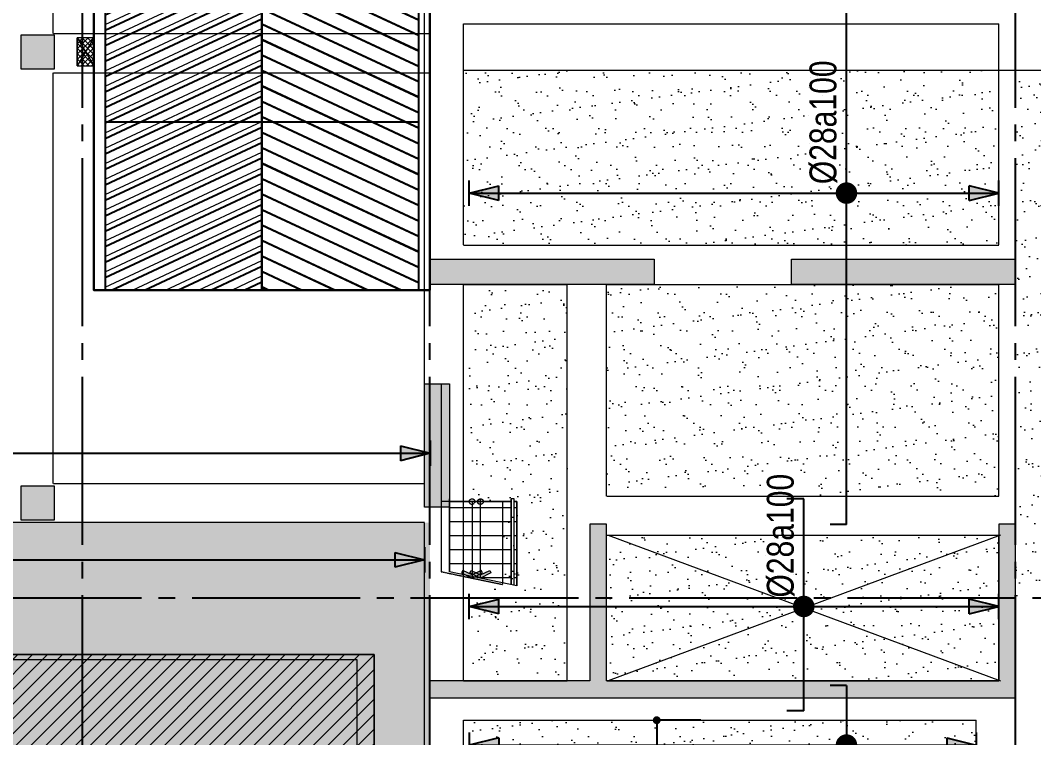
# Model space of a CAD drawing. Header units: millimetres. Extents: x -3819597 to -2591384, y 582389 to 820195.
# Drawn here: x -3362837 to -3344749, y 738094 to 750893 of the extents above; entities that cross this region are included whole.
import ezdxf
from ezdxf.enums import TextEntityAlignment as Align
from ezdxf.xclip import XClip

# ---------------------------------------------------------------- set-up
doc = ezdxf.new("R2010")
doc.units = ezdxf.units.MM
doc.header["$MEASUREMENT"] = 0
doc.header["$XCLIPFRAME"] = 0
for name, pattern in [('CENTER', [2, 1.25, -0.25, 0.25, -0.25]), ('CHG_XX_Damsan_Ham 2$0$CHG_XX_Damsan_Ham 2$0$HIDDEN', [0.375, 0.25, -0.125]), ('CHG_XX_Damsan_Ham 2$0$HIDDEN', [0.375, 0.25, -0.125]), ('CHG_XX_Damsan_Ham 2$0$MB Ham 2$0$Hidden21', [3, 2, -1]), ('CHG_XX_Luoi truc$0$MB_Luoi truc$0$Center101', [13, 10, -1, 1, -1])]:
    doc.linetypes.add(name, pattern=pattern)
doc.layers.get('0').update_dxf_attribs({"lineweight": 9})
doc.layers.get('Defpoints').update_dxf_attribs({"color": 10, "lineweight": 0})
for name, color, linetype in [('02HN. TEXT B', 1, 'Continuous'), ('08HN. SSS X', 6, 'Continuous'), ('12HN. GRID', 1, 'CENTER'), ('CHG_XX_Cot_Ham 2$0$mb_cot tang 1-3$0$Concrete Line', 6, 'Continuous'), ("CHG_XX_Damsan_Ham 2$0$CHG_XX_Damsan_Ham 2$0$'S_General_Hatch_8", 8, 'Continuous'), ('CHG_XX_Damsan_Ham 2$0$MB Ham 2$0$Staircase', 30, 'Continuous'), ('CHG_XX_Damsan_Ham 2$0$MB Ham 2$0$Staircase Hidden', 34, 'CHG_XX_Damsan_Ham 2$0$MB Ham 2$0$Hidden21'), ('CHG_XX_Luoi truc$0$Grid', 34, 'Continuous'), ('CHG_XX_Luoi truc$0$Grid Line', 8, 'CHG_XX_Luoi truc$0$MB_Luoi truc$0$Center101'), ('dim', 51, 'Continuous')]:
    doc.layers.add(name, color=color, linetype=linetype)
for name, color, linetype, lineweight, plot in [('CHG_XX_Cot_Ham 2$0$NS-Column-H2', 90, 'Continuous', 13, False), ('CHG_XX_Cot_Ham 2$0$NS-Column-H2 @ 1', 90, 'Continuous', 13, False), ('CHG_XX_Cot_Ham 2$0$NS-Column-H2 @ 150', 90, 'Continuous', 13, False)]:
    doc.layers.add(name, color=color, linetype=linetype, lineweight=lineweight, plot=plot)
for name, color, linetype, lineweight in [('CHG_XX_Cot_Ham 2$0$NS-Pier-H2', 150, 'Continuous', 13), ('CHG_XX_Cot_Ham 2$0$NS-Pier-H2 @ 1', 150, 'Continuous', 13), ('CHG_XX_Cot_Ham 2$0$NS-Pier-H2 @ 150', 150, 'Continuous', 13), ("CHG_XX_Damsan_Ham 2$0$'S_General_Hidden_1 Thin", 1, 'CHG_XX_Damsan_Ham 2$0$HIDDEN', 18), ("CHG_XX_Damsan_Ham 2$0$CHG_XX_Damsan_Ham 2$0$'S_General_Hidden_1 Thin", 1, 'CHG_XX_Damsan_Ham 2$0$CHG_XX_Damsan_Ham 2$0$HIDDEN', 18), ('CHG_XX_Damsan_Ham 2$0$CHG_XX_Damsan_Ham 2$0$CHG_XX_Damsan_Ham 2$0$Start lo mo', 3, 'Continuous', 15), ('CHG_XX_Damsan_Ham 2$0$CHG_XX_Damsan_Ham 2$0$DBAO', 3, 'Continuous', 13), ('CHG_XX_Damsan_Ham 2$0$CHG_XX_Damsan_Ham 2$0$HATCH', 154, 'Continuous', 9), ('CHG_XX_Damsan_Ham 2$0$CHG_XX_Damsan_Ham 2$0$mach ngung thi cong', 6, 'Continuous', 13), ('CHG_XX_Damsan_Ham 2$0$CHG_XX_Damsan_Ham 2$0$Start lo mo', 3, 'Continuous', 15), ('CHG_XX_Damsan_Ham 2$0$CHG_XX_Damsan_Ham 2$0$Start net bao', 3, 'Continuous', 18), ('CHG_XX_Damsan_Ham 2$0$HATCH', 57, 'Continuous', 9), ('CHG_XX_Damsan_Ham 2$0$mach ngung thi cong', 6, 'Continuous', 13), ('CHG_XX_Damsan_Ham 2$0$Start hatch', 8, 'Continuous', 25), ('CHG_XX_Damsan_Ham 2$0$tam cap ram', 8, 'Continuous', 5)]:
    doc.layers.add(name, color=color, linetype=linetype, lineweight=lineweight)
doc.styles.add('[HN042014]STYLE', font='arial.ttf', dxfattribs={"width": 0.8})
doc.styles.add('CHG_XX_Luoi truc$0$MB_Luoi truc$0$Grid A-F$0$VNI-HelveCB', font='VHELVCB_0.TTF')
doc.styles.add('MB_Luoi truc$0$Arial_C', font='arial.ttf', dxfattribs={"width": 0.85})
doc.dimstyles.new('200', dxfattribs={"dimscale": 200, "dimtxt": 2.4, "dimasz": 0.7, "dimexe": 0.0003, "dimexo": 0, "dimgap": 1, "dimtad": 1, "dimdec": 0, "dimzin": 12, "dimdsep": 46, "dimtxsty": 'MB_Luoi truc$0$Arial_C', "dimblk": 'MB_Luoi truc$0$_Dot', "dimcen": 0.5, "dimclrd": 256, "dimclre": 8, "dimclrt": 1, "dimadec": 0, "dimazin": 0, "dimtfac": 1, "dimtdec": 0, "dimtix": 1, "dimtmove": 2, "dimatfit": 3, "dimldrblk": 'MB_Luoi truc$0$HTT Arrow 30', "dimfxl": 1, "dimtolj": 1, "dimtzin": 0, "dimlwe": -1, "dimarcsym": 0})

# ---------------------------------------------------------------- blocks, each defined once
blk = doc.blocks.new('*U355')
at = {"layer": '12HN. GRID', "linetype": 'Continuous'}
h = blk.add_hatch(color=256, dxfattribs=at)
h.dxf.hatch_style = 1
h.paths.add_polyline_path([(0, -6661.4), (44, -6485.4), (-44, -6485.4)])
for p, q in [((0, 1638.6), (0, -6661.4)), ((-44, -6485.4), (44, -6485.4)), ((-44, -6485.4), (0, -6661.4)), ((0, -6661.4), (44, -6485.4)), ((-75, -6661.4), (75, -6661.4))]:
    blk.add_line(p, q, dxfattribs=at)
at = {"layer": '02HN. TEXT B', "linetype": 'ByBlock', "style": '[HN042014]STYLE', "width": 0.8, "flags": 8}
blk.add_attdef('0', text='', height=160, dxfattribs=at).set_placement((1102.5, 160), align=Align.MIDDLE_CENTER)
blk.add_attdef('1', text='', height=160, dxfattribs=at).set_placement((-791.8, 140), align=Align.MIDDLE_LEFT)
at = {"layer": 'Defpoints', "color": 9, "linetype": 'ByBlock', "style": '[HN042014]STYLE', "width": 0.8, "flags": 9}
for tag, p in [('2', (2877.7, 2734.8)), ('3', (2877.7, 2330.1)), ('4', (2877.7, 1925.3)), ('5', (2877.7, 1534.8))]:
    blk.add_attdef(tag, text='', height=250, dxfattribs=at).set_placement(p, align=Align.MIDDLE_CENTER)
blk = doc.blocks.new('*U675')
at = {"layer": '12HN. GRID', "linetype": 'Continuous'}
h = blk.add_hatch(color=256, dxfattribs=at)
h.dxf.hatch_style = 1
h.paths.add_polyline_path([(-44, 1814.4), (44, 1814.4), (0, 1990.4)])
h = blk.add_hatch(color=256, dxfattribs=at)
h.dxf.hatch_style = 1
h.paths.add_polyline_path([(0, -1159.6), (44, -983.6), (-44, -983.6)])
at = {"layer": '08HN. SSS X', "linetype": 'ByBlock', "ltscale": 10}
for p, q in [((-621.3, 0), (-621.3, 100)), ((640.7, 0), (640.7, 100)), ((-621.3, 0), (640.7, 0))]:
    blk.add_line(p, q, dxfattribs=at)
at = {"layer": '12HN. GRID', "linetype": 'Continuous'}
for p, q in [((-75, 1990.4), (75, 1990.4)), ((-44, 1814.4), (0, 1990.4)), ((0, 1990.4), (0, -1159.6)), ((0, 1990.4), (44, 1814.4)), ((-44, 1814.4), (44, 1814.4)), ((-44, -983.6), (44, -983.6)), ((-44, -983.6), (0, -1159.6)), ((0, -1159.6), (44, -983.6)), ((-75, -1159.6), (75, -1159.6))]:
    blk.add_line(p, q, dxfattribs=at)
at = {"layer": '12HN. GRID', "linetype": 'Continuous', "const_width": 64, "flags": 128}
blk.add_lwpolyline([(-32, 0, 1), (32, 0, 1)], format="xyb", close=True, dxfattribs=at)
at = {"layer": '02HN. TEXT B', "linetype": 'ByBlock', "style": '[HN042014]STYLE', "width": 0.8, "flags": 8}
blk.add_attdef('0', text='', height=160, dxfattribs=at).set_placement((1102.5, 160), align=Align.MIDDLE_CENTER)
blk.add_attdef('1', text='', height=160, dxfattribs=at).set_placement((53, 140), align=Align.MIDDLE_LEFT)
at = {"layer": 'Defpoints', "color": 9, "linetype": 'ByBlock', "style": '[HN042014]STYLE', "width": 0.8, "flags": 9}
for tag, p in [('2', (2890.2, 3041.3)), ('3', (2890.2, 2636.5)), ('4', (2890.2, 2231.8)), ('5', (2890.2, 1841.3))]:
    blk.add_attdef(tag, text='', height=250, dxfattribs=at).set_placement(p, align=Align.MIDDLE_CENTER)
blk = doc.blocks.new('*U376')
at = {"layer": '12HN. GRID', "linetype": 'Continuous'}
h = blk.add_hatch(color=256, dxfattribs=at)
h.dxf.hatch_style = 1
h.paths.add_polyline_path([(-44, 2068.4), (44, 2068.4), (0, 2244.4)])
h = blk.add_hatch(color=256, dxfattribs=at)
h.dxf.hatch_style = 1
h.paths.add_polyline_path([(0, -905.6), (44, -729.6), (-44, -729.6)])
at = {"layer": '08HN. SSS X', "linetype": 'ByBlock', "ltscale": 10}
for p, q in [((-1970.3, 0), (-1970.3, 97.7)), ((-1970.3, 0), (1642.7, 0)), ((1642.7, 0), (1642.7, 0))]:
    blk.add_line(p, q, dxfattribs=at)
at = {"layer": '12HN. GRID', "linetype": 'Continuous'}
for p, q in [((-75, 2244.4), (75, 2244.4)), ((-44, 2068.4), (0, 2244.4)), ((0, 2244.4), (0, -905.6)), ((0, 2244.4), (44, 2068.4)), ((-44, 2068.4), (44, 2068.4)), ((-44, -729.6), (44, -729.6)), ((-44, -729.6), (0, -905.6)), ((0, -905.6), (44, -729.6)), ((-75, -905.6), (75, -905.6))]:
    blk.add_line(p, q, dxfattribs=at)
at = {"layer": '12HN. GRID', "linetype": 'Continuous', "const_width": 64, "flags": 128}
blk.add_lwpolyline([(-32, 0, -1), (32, 0, -1)], format="xyb", close=True, dxfattribs=at)
at = {"layer": '02HN. TEXT B', "linetype": 'ByBlock', "style": '[HN042014]STYLE', "width": 0.8, "flags": 8}
blk.add_attdef('0', text='', height=160, dxfattribs=at).set_placement((1102.5, 160), align=Align.MIDDLE_CENTER)
blk.add_attdef('1', text='', height=160, dxfattribs=at).set_placement((53, 140), align=Align.MIDDLE_LEFT)
at = {"layer": 'Defpoints', "color": 9, "linetype": 'ByBlock', "style": '[HN042014]STYLE', "width": 0.8, "flags": 9}
for tag, p in [('2', (2890.2, 3041.3)), ('3', (2890.2, 2636.5)), ('4', (2890.2, 2231.8)), ('5', (2890.2, 1841.3))]:
    blk.add_attdef(tag, text='', height=250, dxfattribs=at).set_placement(p, align=Align.MIDDLE_CENTER)
blk = doc.blocks.new('*U378')
at = {"layer": '12HN. GRID', "linetype": 'Continuous'}
h = blk.add_hatch(color=256, dxfattribs=at)
h.dxf.hatch_style = 1
h.paths.add_polyline_path([(-44, 2068.4), (44, 2068.4), (0, 2244.4)])
h = blk.add_hatch(color=256, dxfattribs=at)
h.dxf.hatch_style = 1
h.paths.add_polyline_path([(0, -772.3), (44, -596.3), (-44, -596.3)])
at = {"layer": '08HN. SSS X', "linetype": 'ByBlock', "ltscale": 10}
for p, q in [((-353.3, 0), (-353.3, 97.7)), ((-353.3, 0), (685.4, 0)), ((685.4, 0), (685.4, 0))]:
    blk.add_line(p, q, dxfattribs=at)
at = {"layer": '12HN. GRID', "linetype": 'Continuous'}
for p, q in [((-75, 2244.4), (75, 2244.4)), ((-44, 2068.4), (0, 2244.4)), ((0, 2244.4), (0, -772.3)), ((0, 2244.4), (44, 2068.4)), ((-44, 2068.4), (44, 2068.4)), ((-44, -596.3), (44, -596.3)), ((-44, -596.3), (0, -772.3)), ((0, -772.3), (44, -596.3)), ((-75, -772.3), (75, -772.3))]:
    blk.add_line(p, q, dxfattribs=at)
at = {"layer": '12HN. GRID', "linetype": 'Continuous', "const_width": 64, "flags": 128}
blk.add_lwpolyline([(-32, 0, -1), (32, 0, -1)], format="xyb", close=True, dxfattribs=at)
at = {"layer": '02HN. TEXT B', "linetype": 'ByBlock', "style": '[HN042014]STYLE', "width": 0.8, "flags": 8}
blk.add_attdef('0', text='', height=160, dxfattribs=at).set_placement((1102.5, 160), align=Align.MIDDLE_CENTER)
blk.add_attdef('1', text='', height=160, dxfattribs=at).set_placement((53, 140), align=Align.MIDDLE_LEFT)
at = {"layer": 'Defpoints', "color": 9, "linetype": 'ByBlock', "style": '[HN042014]STYLE', "width": 0.8, "flags": 9}
for tag, p in [('2', (2890.2, 3041.3)), ('3', (2890.2, 2636.5)), ('4', (2890.2, 2231.8)), ('5', (2890.2, 1841.3))]:
    blk.add_attdef(tag, text='', height=250, dxfattribs=at).set_placement(p, align=Align.MIDDLE_CENTER)
blk = doc.blocks.new('MB_Luoi truc$0$_Dot')
at = {"color": 0, "linetype": 'ByBlock', "lineweight": -2}
blk.add_line((-0.5, 0), (-1, 0), dxfattribs=at)
at = {"color": 0, "linetype": 'ByBlock', "const_width": 0.5}
blk.add_lwpolyline([(-0.25, 0, 1), (0.25, 0, 1)], format="xyb", close=True, dxfattribs=at)
blk = doc.blocks.new('*D377')
at = {"layer": 'Defpoints', "color": 0, "ltscale": 1500, "transparency": 16777216}
for p in [(-3350691, 738406), (-3351478, 735906), (-3350691, 735906)]:
    blk.add_point(p, dxfattribs=at)
at = {"layer": 'dim', "color": 8, "ltscale": 1500, "transparency": 16777216}
for p, q in [((-3350691, 738406), (-3351478, 738406)), ((-3350691, 735906), (-3351478, 735906))]:
    blk.add_line(p, q, dxfattribs=at)
at = {"layer": 'dim', "lineweight": -2, "ltscale": 1500, "transparency": 16777216}
blk.add_line((-3351478, 738266), (-3351478, 736046), dxfattribs=at)
at = {"layer": 'dim', "lineweight": -2, "ltscale": 1500, "transparency": 16777216, "xscale": 140, "yscale": 140, "zscale": 140}
for p, rotation in [((-3351478, 738406), 90), ((-3351478, 735906), 270)]:
    blk.add_blockref('MB_Luoi truc$0$_Dot', p, dxfattribs=dict(at, rotation=rotation))
at = {"layer": 'dim', "color": 1, "ltscale": 1500, "transparency": 16777216, "insert": (-3351923, 737156), "char_height": 480, "attachment_point": 5, "rotation": 90, "style": 'MB_Luoi truc$0$Arial_C'}
blk.add_mtext('\\A1;2500', dxfattribs=at)
blk = doc.blocks.new('MB_Luoi truc$0$HTT Arrow 30')
blk.add_hatch(color=256).paths.add_polyline_path([(-2.5, 0.375), (-2.5, -0.375), (0, 0)])
at = {"color": 0, "linetype": 'ByBlock', "lineweight": -2}
for p, q in [((0, 0), (-2.5, 0.375)), ((-2.5, -0.375), (-2.5, 0.375)), ((0, 0), (-2.5, -0.375))]:
    blk.add_line(p, q, dxfattribs=at)
blk = doc.blocks.new('*U1036')
at = {"layer": 'CHG_XX_Cot_Ham 2$0$NS-Column-H2 @ 1'}
h = blk.add_hatch(color=256, dxfattribs=at)
h.dxf.hatch_style = 1
h.paths.add_polyline_path([(-300, -300), (-300, 300), (300, 300), (300, -300)])
at = {"layer": 'CHG_XX_Cot_Ham 2$0$NS-Column-H2 @ 150'}
h = blk.add_hatch(color=256, dxfattribs=at)
h.dxf.hatch_style = 1
h.paths.add_polyline_path([(-300, -300), (-300, 300), (300, 300), (300, -300)])
blk = doc.blocks.new('CHG_XX_Cot_Ham 2$0$HoBoi_C600x600')
at = {"layer": 'CHG_XX_Cot_Ham 2$0$NS-Column-H2'}
blk.add_lwpolyline([(300, -300), (300, 300), (-300, 300), (-300, -300)], close=True, dxfattribs=at)
blk.add_blockref('*U1036', (0, 0), dxfattribs=at)
blk = doc.blocks.new('CHG_XX_Cot_Ham 2$0$Block B_Core wall')
at = {"layer": 'CHG_XX_Cot_Ham 2$0$NS-Pier-H2'}
for points in [[(-7300, 300), (-7300, 3100), (-7600, 3100), (-7600, 300)], [(0, 300), (0, 3100), (-300, 3100), (-300, 300)], [(0, 0), (0, 300), (-10450, 300), (-10450, 0)]]:
    blk.add_hatch(color=256, dxfattribs=at).paths.add_polyline_path(points)
for p, q in [((-7300, 3100), (-7600, 3100)), ((-7600, 3100), (-7600, 300)), ((-7300, 300), (-7300, 3100)), ((-300, 3100), (-300, 300)), ((0, 3100), (-300, 3100)), ((0, 0), (0, 3100)), ((-7600, 300), (-10450, 300)), ((-10450, 300), (-10450, 0)), ((-300, 300), (-7300, 300)), ((-10450, 0), (0, 0))]:
    blk.add_line(p, q, dxfattribs=at)
blk = doc.blocks.new('CHG_XX_Cot_Ham 2$0$Block A_C10450x300')
at = {"layer": 'CHG_XX_Cot_Ham 2$0$NS-Pier-H2'}
h = blk.add_hatch(color=256, dxfattribs=at)
h.dxf.hatch_style = 1
h.paths.add_polyline_path([(6450, 0), (6450, -450), (10450, -450), (10450, 0)])
h.paths.add_polyline_path([(4000, -450), (4000, 0), (0, 0), (0, -450)])
for points in [[(0, 0), (4000, 0), (4000, -450), (0, -450)], [(6450, 0), (10450, 0), (10450, -450), (6450, -450)]]:
    blk.add_lwpolyline(points, close=True, dxfattribs=at)
blk = doc.blocks.new('*U1029')
at = {"layer": 'CHG_XX_Luoi truc$0$Grid Line'}
blk.add_line((0, 0), (0, 608), dxfattribs=at)
at = {"layer": 'CHG_XX_Luoi truc$0$Grid', "lineweight": -2, "style": 'CHG_XX_Luoi truc$0$MB_Luoi truc$0$Grid A-F$0$VNI-HelveCB'}
for tag, p in [('GRIDSUB', (0, 617)), ('GRID', (0, -9))]:
    blk.add_attdef(tag, text='', height=5, dxfattribs=at).set_placement(p, align=Align.MIDDLE)
blk = doc.blocks.new('*U1031')
at = {"layer": 'CHG_XX_Luoi truc$0$Grid Line'}
blk.add_line((0, 0), (0, 438), dxfattribs=at)
at = {"layer": 'CHG_XX_Luoi truc$0$Grid', "lineweight": -2, "style": 'CHG_XX_Luoi truc$0$MB_Luoi truc$0$Grid A-F$0$VNI-HelveCB'}
for tag, p in [('GRIDSUB', (0, 447)), ('GRID', (0, -9))]:
    blk.add_attdef(tag, text='', height=5, dxfattribs=at).set_placement(p, align=Align.MIDDLE)
blk = doc.blocks.new('CHG_XX_Luoi truc')
at = {"layer": 'CHG_XX_Luoi truc$0$Grid', "xscale": 300, "yscale": 300, "zscale": 300}
for p in [(70650, -12747), (76850, -12747), (87300, -12747)]:
    blk.add_blockref('*U1029', p, dxfattribs=at)
at = {"layer": 'CHG_XX_Luoi truc$0$Grid', "xscale": 300.0000000000013, "yscale": 300.0000000000013, "zscale": 300.0000000000013, "rotation": 90}
blk.add_blockref('*U1031', (110703, 130600), dxfattribs=at)
blk = doc.blocks.new('*U1039')
at = {"layer": 'CHG_XX_Cot_Ham 2$0$NS-Pier-H2 @ 1'}
h = blk.add_hatch(color=256, dxfattribs=at)
h.dxf.hatch_style = 1
h.paths.add_polyline_path([(77200, 134425), (76750, 134425), (76750, 132225), (77200, 132225)])
at = {"layer": 'CHG_XX_Cot_Ham 2$0$NS-Pier-H2 @ 150'}
h = blk.add_hatch(color=256, dxfattribs=at)
h.dxf.hatch_style = 1
h.paths.add_polyline_path([(77200, 134425), (76750, 134425), (76750, 132225), (77200, 132225)])
blk = doc.blocks.new('CHG_XX_Cot_Ham 2')
at = {"layer": 'CHG_XX_Cot_Ham 2$0$NS-Column-H2'}
h = blk.add_hatch(dxfattribs=at)
h.set_pattern_fill('ANSI37', color=256, scale=20.833333, angle=270, style=0)
h.set_pattern_definition([(315, (-339307.24, -98714.44), (46.772167, 46.772167), []), (45, (-339307.24, -98714.44), (-46.772167, 46.772167), [])])
h.paths.add_polyline_path([(70550, 140100.4), (70550, 140600.5), (70850, 140600.5), (70850, 140100.4)])
at = {"layer": 'CHG_XX_Cot_Ham 2$0$NS-Pier-H2'}
h = blk.add_hatch(color=256, dxfattribs=at)
h.dxf.hatch_style = 1
h.paths.add_polyline_path([(99639.2, 163400), (-10900, 163400), (-10900, 85450), (-300, 85450), (-300, 84050), (32350, 84050), (32350, -9000), (103575.5, -9000), (106050, -6022), (106050, 158254.3)])
h.paths.add_polyline_path([(99533.7, 163100), (105750, 158110.4), (105750, 90450), (105650, 90450), (105750, 90450), (105750, 13850), (105750, 13722.3), (105750, -5913.6), (103434.7, -8700), (93599.8, -8700), (93299.8, -8700), (32650, -8700), (32650, 84350), (0, 84350), (0, 85750), (-10600, 85750), (-10600, 163100), (93600, 163100)], flags=16)
at = {"layer": 'CHG_XX_Cot_Ham 2$0$NS-Column-H2'}
blk.add_lwpolyline([(70850, 140600.5), (70550, 140600.5), (70550, 140100.5), (70850, 140100.5), (70850, 140600.5), (70550, 140100.5), (70550, 140600.5), (70850, 140100.5)], dxfattribs=at)
at = {"layer": 'CHG_XX_Cot_Ham 2$0$NS-Pier-H2'}
for points in [[(77050, 132225), (76750, 132225), (76750, 134425), (77050, 134425)], [(76750, 134425), (77200, 134425), (77200, 132225), (76750, 132225)]]:
    blk.add_lwpolyline(points, close=True, dxfattribs=at)
at = {"layer": 'CHG_XX_Cot_Ham 2$0$mb_cot tang 1-3$0$Concrete Line'}
blk.add_blockref('CHG_XX_Cot_Ham 2$0$Block B_Core wall', (87300, 128825), dxfattribs=at)
at = {"layer": 'CHG_XX_Cot_Ham 2$0$NS-Column-H2'}
for p in [(69850, 140344.1), (69850, 132300)]:
    blk.add_blockref('CHG_XX_Cot_Ham 2$0$HoBoi_C600x600', p, dxfattribs=at)
at = {"layer": 'CHG_XX_Cot_Ham 2$0$NS-Pier-H2'}
for name in ['CHG_XX_Luoi truc', '*U1039']:
    blk.add_blockref(name, (0, 0), dxfattribs=at)
at = {"layer": 'CHG_XX_Cot_Ham 2$0$NS-Pier-H2', "rotation": 180}
blk.add_blockref('CHG_XX_Cot_Ham 2$0$Block A_C10450x300', (87300, 136200), dxfattribs=at)
blk = doc.blocks.new('CHG_XX_Damsan_Ham 2$0$CHG_XX_Damsan_Ham 2$0$CHG_XX_Damsan_Ham 2$0$MB Ham 2$0$Arrow 60')
at = {"linetype": 'ByBlock', "lineweight": -2}
h = blk.add_hatch(color=0, dxfattribs=at)
h.paths.add_polyline_path([(1.88, 0.94), (1.65, 1.38), (0, 0.56), (-1.65, 1.38), (-1.88, 0.94), (0, 0)], flags=17)
h.paths.add_polyline_path([(1.65, 1.38), (1.88, 0.94), (0, 0), (-1.88, 0.94), (-1.65, 1.38), (0, 0.56)])
blk.add_hatch(color=0, dxfattribs=at).paths.add_polyline_path([(1.65, 1.38), (1.88, 0.94), (0, 0), (-1.88, 0.94), (-1.65, 1.38), (0, 0.56)])
at = {"color": 0, "linetype": 'ByBlock', "lineweight": -2}
blk.add_lwpolyline([(1.65, 1.38), (1.88, 0.94), (0, 0), (-1.88, 0.94), (-1.65, 1.38), (0, 0.56)], close=True, dxfattribs=at)
blk = doc.blocks.new('CHG_XX_Damsan_Ham 2$0$A$C2E244298')
at = {"layer": 'CHG_XX_Damsan_Ham 2$0$Start hatch'}
h = blk.add_hatch(dxfattribs=at)
h.set_pattern_fill('_USER', color=256, scale=250, angle=335, pattern_type=0)
h.set_pattern_definition([(335, (2e-10, 1500), (105.65457, 226.57695), [])])
h.paths.add_polyline_path([(73850, 136100), (76650, 136100), (76650, 146332), (73850, 145813)])
h = blk.add_hatch(dxfattribs=at)
h.set_pattern_fill('_USER', color=256, scale=250, angle=335, pattern_type=0)
h.set_pattern_definition([(205, (147703.1, 1500), (-105.65457, 226.57695), [])])
h.paths.add_polyline_path([(73850, 145813), (71052, 145293), (71050, 136100), (73850, 136100)])
for p, q in [((76850, 136100), (76850, 146370)), ((70850, 145256), (70850, 136100)), ((70850, 136100), (76850, 136100))]:
    blk.add_line(p, q, dxfattribs=at)
for points in [[(76850, 146370), (76850, 136100), (70850, 136100), (70850, 145256)], [(71050, 139100), (76650, 139100)]]:
    blk.add_lwpolyline(points, dxfattribs=at)
for points in [[(73850, 136100), (76650, 136100), (76650, 146332), (73850, 145813)], [(71050, 136100), (73850, 136100), (73850, 145813), (71050, 145293)]]:
    blk.add_lwpolyline(points, close=True, dxfattribs=at)
blk = doc.blocks.new('CHG_XX_Damsan_Ham 2$0$MB Ham 2$0$Arrow 60')
at = {"linetype": 'ByBlock', "lineweight": -2}
h = blk.add_hatch(color=0, dxfattribs=at)
h.paths.add_polyline_path([(1.88, 0.94), (1.65, 1.38), (0, 0.56), (-1.65, 1.38), (-1.88, 0.94), (0, 0)], flags=17)
h.paths.add_polyline_path([(1.65, 1.38), (1.88, 0.94), (0, 0), (-1.88, 0.94), (-1.65, 1.38), (0, 0.56)])
blk.add_hatch(color=0, dxfattribs=at).paths.add_polyline_path([(1.65, 1.38), (1.88, 0.94), (0, 0), (-1.88, 0.94), (-1.65, 1.38), (0, 0.56)])
at = {"color": 0, "linetype": 'ByBlock', "lineweight": -2}
blk.add_lwpolyline([(1.65, 1.38), (1.88, 0.94), (0, 0), (-1.88, 0.94), (-1.65, 1.38), (0, 0.56)], close=True, dxfattribs=at)
blk = doc.blocks.new('CHG_XX_Damsan_Ham 2$0$MB Ham 2$0$Dot')
at = {"linetype": 'ByBlock', "lineweight": -2}
h = blk.add_hatch(color=0, dxfattribs=at)
edge = h.paths.add_edge_path()
edge.add_arc((0, 0), 0.5, 0, 360)
at = {"color": 0, "linetype": 'ByBlock', "lineweight": -2}
blk.add_line((0, -1), (0, 1), dxfattribs=at)
blk.add_circle((0, 0), 0.5, dxfattribs=at)
blk = doc.blocks.new('*U966')
at = {"layer": 'CHG_XX_Damsan_Ham 2$0$tam cap ram'}
h = blk.add_hatch(dxfattribs=at)
h.set_pattern_fill('_USER', color=256, scale=250, angle=90, pattern_type=0)
h.set_pattern_definition([(90, (2200, 2550), (-250, 2e-14), [])])
h.paths.add_polyline_path([(1200, 2550), (3200, 2550), (3200, 1450), (1200, 1450)])
h.paths.add_polyline_path([(1200, 1400), (3200, 1400), (3200, 1350), (1200, 1350)])
h.paths.add_polyline_path([(1200, 1200), (3200, 1200), (3200, 1150), (1200, 1150)])
h.paths.add_polyline_path([(1200, 1100), (3200, 1100), (3200, 0), (1200, 0)])
at = {"layer": 'CHG_XX_Damsan_Ham 2$0$MB Ham 2$0$Staircase'}
for p, q in [((1200, 0), (1200, 1100)), ((3200, 0), (3200, 1100)), ((0, 0), (4400, 0))]:
    blk.add_line(p, q, dxfattribs=at)
at = {"layer": 'CHG_XX_Damsan_Ham 2$0$MB Ham 2$0$Staircase Hidden'}
for p, q in [((4400, 2550), (4400, 0)), ((4400, 1200), (4400, 1350))]:
    blk.add_line(p, q, dxfattribs=at)
at = {"layer": 'CHG_XX_Damsan_Ham 2$0$tam cap ram'}
for p, q in [((0, 0), (0, 2550)), ((0, 2550), (4400, 2550)), ((1200, 1450), (1200, 2550)), ((1598, 1350), (1848, 2550)), ((1700, 1350), (1950, 2550)), ((3200, 1450), (3200, 2550)), ((600, 550), (600, 2000)), ((600, 2000), (3800, 2000)), ((3800, 550), (3800, 2000)), ((1100, 1100), (1100, 1450)), ((1100, 1450), (3300, 1450)), ((3300, 1100), (3300, 1450)), ((1150, 1150), (1150, 1400)), ((1150, 1400), (3250, 1400)), ((1200, 1150), (1200, 1400)), ((1200, 1400), (1200, 1350)), ((1200, 1350), (3200, 1350)), ((3200, 1150), (3200, 1400)), ((3250, 1150), (3250, 1400)), ((1100, 1100), (3300, 1100)), ((1150, 1150), (3250, 1150)), ((1200, 1200), (3200, 1200)), ((1200, 1200), (1200, 1150)), ((600, 550), (3800, 550))]:
    blk.add_line(p, q, dxfattribs=at)
for points in [[(1200, 2550), (3200, 2550), (3200, 1450), (1200, 1450)], [(1200, 1400), (3200, 1400), (3200, 1350), (1200, 1350)], [(1200, 1200), (3200, 1200), (3200, 1150), (1200, 1150)], [(1200, 1100), (3200, 1100), (3200, 0), (1200, 0)]]:
    blk.add_lwpolyline(points, close=True, dxfattribs=at)
for centre, start, end in [((1200, 1350), 90, 180), ((3200, 1350), 0, 90), ((1200, 1200), 180, 270), ((3200, 1200), 270, 0)]:
    blk.add_arc(centre, 1200, start, end, dxfattribs=at)
at = {"layer": 'CHG_XX_Damsan_Ham 2$0$tam cap ram', "yscale": 100, "zscale": 100}
for name, p, xscale, rotation in [('CHG_XX_Damsan_Ham 2$0$MB Ham 2$0$Arrow 60', (1835, 2000), 100, 270), ('CHG_XX_Damsan_Ham 2$0$MB Ham 2$0$Dot', (3200, 2000), 100, 270), ('CHG_XX_Damsan_Ham 2$0$MB Ham 2$0$Arrow 60', (3200, 550), -100, 90)]:
    blk.add_blockref(name, p, dxfattribs=dict(at, xscale=xscale, rotation=rotation))
blk = doc.blocks.new('CHG_XX_Damsan_Ham 2$0$ArchStaireH2')
at = {"layer": 'CHG_XX_Damsan_Ham 2$0$tam cap ram'}
h = blk.add_hatch(dxfattribs=at)
h.set_pattern_fill('_USER', color=256, scale=250, angle=335, pattern_type=0)
h.set_pattern_definition([(335, (-12250, -139550), (105.65457, 226.57695), [])])
h.paths.add_polyline_path([(61600, -4950), (64400, -4950), (64400, 5282), (61600, 4763)])
h = blk.add_hatch(dxfattribs=at)
h.set_pattern_fill('_USER', color=256, scale=250, angle=335, pattern_type=0)
h.set_pattern_definition([(205, (135453.1, -139550), (-105.65457, 226.57695), [])])
h.paths.add_polyline_path([(61600, 4763), (58802, 4243), (58800, -4950), (61600, -4950)])
for p, q in [((66150, -8725), (66100, -8725)), ((66150, -10225), (66150, -8725))]:
    blk.add_line(p, q, dxfattribs=at)
for points in [[(66100, -10215), (66100, -8675), (66050, -8675), (66050, -10204)], [(64950, -8725), (64950, -9975)]]:
    blk.add_lwpolyline(points, dxfattribs=at)
at = {"layer": 'CHG_XX_Damsan_Ham 2$0$CHG_XX_Damsan_Ham 2$0$Start net bao'}
blk.add_blockref('CHG_XX_Damsan_Ham 2$0$A$C2E244298', (-12250, -141050), dxfattribs=at)
at = {"layer": 'CHG_XX_Damsan_Ham 2$0$tam cap ram'}
ref = blk.add_blockref('*U966', (67500, -11925), dxfattribs=dict(at, rotation=90))
XClip(ref).set_block_clipping_path([(3250, 1350), (3249.9999999999, 2550), (1945, 2550), (1695, 1350)])
blk = doc.blocks.new('CHG_XX_Damsan_Ham 2', base_point=(3089256, -609981))
at = {"layer": "CHG_XX_Damsan_Ham 2$0$CHG_XX_Damsan_Ham 2$0$'S_General_Hatch_8"}
h = blk.add_hatch(dxfattribs=at)
h.set_pattern_fill('CROSS', color=256, scale=2000)
edge = h.paths.add_edge_path()
edge.add_line((76750, 42625), (76750, 65250))
edge.add_line((76750, 65250), (76750, 65850))
edge.add_line((76750, 65850), (77900, 65850))
edge.add_line((77900, 65850), (77900, 89350))
edge.add_line((77900, 89350), (76850, 89350))
edge.add_line((76850, 89350), (76850, 90650))
edge.add_line((76850, 90650), (76852, 131950))
edge.add_line((76852, 131950), (51950, 131950))
edge.add_line((51950, 131950), (51950, 130600))
edge.add_line((51950, 130600), (22700, 130600))
edge.add_line((22700, 130600), (22700, 84050))
edge.add_line((22700, 84050), (32350, 84050))
edge.add_line((32350, 84050), (32350, 22700))
edge.add_line((32350, 22700), (76500, 22700))
edge.add_line((76500, 22700), (76500, 23518))
edge.add_line((76500, 23518), (76750, 23518))
edge.add_line((76750, 23518), (76750, 42625))
edge.add_line((76750, 42625), (76750, 43198))
at = {"layer": 'CHG_XX_Damsan_Ham 2$0$CHG_XX_Damsan_Ham 2$0$HATCH'}
h = blk.add_hatch(dxfattribs=at)
h.set_pattern_fill('ANSI31', color=256, scale=1500)
h.set_pattern_definition([(45, (-2702289.21, 609981.01), (-132.582521, 132.582521), [])])
h.paths.add_polyline_path([(32350, 25700), (73852, 25700), (73852, 127600), (25700, 127600), (25700, 84350), (23700, 84350), (23700, 129600), (75851, 129600), (75851, 23700), (32350, 23700)])
at = {"layer": 'CHG_XX_Damsan_Ham 2$0$HATCH'}
h = blk.add_hatch(dxfattribs=at)
h.set_pattern_fill('AR-SAND', color=256, scale=262.5)
h.paths.add_polyline_path([(87000, 140025), (77450, 140025), (77450, 136900), (87000, 136900)])
h = blk.add_hatch(dxfattribs=at)
h.set_pattern_fill('AR-SAND', color=256, scale=262.5)
h.paths.add_polyline_path([(90700, 139900), (87300, 139900), (87300, 130600), (90700, 130600)])
h = blk.add_hatch(dxfattribs=at)
h.set_pattern_fill('AR-SAND', color=256, scale=262.5)
h.paths.add_polyline_path([(79300, 136200), (77550, 136200), (77550, 132325), (77550, 132325, -1), (77650, 132325), (78150, 132325), (78150, 130846), (77550, 130971), (77550, 130600), (79300, 130600)])
h = blk.add_hatch(dxfattribs=at)
h.set_pattern_fill('AR-SAND', color=256, scale=262.5)
h.paths.add_polyline_path([(87000, 136200), (83300, 136200), (80000, 136200), (80000, 132425), (87000, 132425)])
h = blk.add_hatch(dxfattribs=at)
h.set_pattern_fill('AR-SAND', color=256, scale=262.5)
h.paths.add_polyline_path([(86995, 131717), (80007, 131717), (80007, 130600), (86995, 130600)])
h = blk.add_hatch(dxfattribs=at)
h.set_pattern_fill('AR-SAND', color=256, scale=262.5)
h.paths.add_polyline_path([(79300, 130600), (77550, 130600), (77550, 129125), (79300, 129125)])
h = blk.add_hatch(dxfattribs=at)
h.set_pattern_fill('AR-SAND', color=256, scale=262.5)
h.paths.add_polyline_path([(86995, 130600), (80007, 130600), (80007, 129151), (86995, 129151)])
h = blk.add_hatch(dxfattribs=at)
h.set_pattern_fill('AR-SAND', color=256, scale=262.5)
h.paths.add_polyline_path([(86600, 128425), (77550, 128425), (77550, 125550), (86600, 125550)])
at = {"layer": "CHG_XX_Damsan_Ham 2$0$'S_General_Hidden_1 Thin", "ltscale": 10}
blk.add_line((78150, 132325), (77050, 132325), dxfattribs=at)
for points in [[(77050, 132325), (77050, 131075), (78150, 130846), (78150, 132325)], [(77600, 132325), (77600, 130960)]]:
    blk.add_lwpolyline(points, dxfattribs=at)
blk.add_circle((77600, 132325), 50, dxfattribs=at)
at = {"layer": "CHG_XX_Damsan_Ham 2$0$CHG_XX_Damsan_Ham 2$0$'S_General_Hidden_1 Thin", "ltscale": 10}
for p, q in [((70125, 140675), (70125, 148000)), ((76750, 132650), (76750, 148000)), ((77450, 136900), (77450, 140850)), ((77450, 140850), (87000, 140849)), ((87000, 136900), (87000, 140849)), ((70125, 140675), (76850, 140675)), ((77450, 140025), (90700, 140025)), ((70125, 132650), (70125, 139975)), ((70125, 139975), (76850, 139975)), ((77450, 136900), (87000, 136900)), ((77450, 129125), (77450, 136200)), ((77450, 136200), (79300, 136200)), ((79300, 129125), (79300, 136200)), ((80000, 132425), (80000, 136200)), ((80000, 136200), (87000, 136200)), ((87000, 132425), (87000, 136200)), ((70125, 132650), (76750, 132650)), ((80000, 132425), (87000, 132425)), ((76750, 131950), (51950, 131950)), ((76750, 89350), (76750, 131950)), ((80000, 129125), (80000, 131725)), ((87000, 129125), (87000, 131725)), ((77450, 129125), (79300, 129125)), ((80000, 129125), (87000, 129125)), ((77450, 123100), (77450, 128425)), ((77450, 128425), (86600, 128425)), ((86600, 123100), (86600, 128425))]:
    blk.add_line(p, q, dxfattribs=at)
at = {"layer": "CHG_XX_Damsan_Ham 2$0$CHG_XX_Damsan_Ham 2$0$'S_General_Hidden_1 Thin", "linetype": 'Continuous', "ltscale": 1400}
blk.add_line((78150, 132325), (77050, 132325), dxfattribs=at)
at = {"layer": "CHG_XX_Damsan_Ham 2$0$CHG_XX_Damsan_Ham 2$0$'S_General_Hidden_1 Thin", "ltscale": 10}
blk.add_lwpolyline([(77050, 132325), (77050, 131075), (78150, 130846), (78150, 132325)], dxfattribs=at)
at = {"layer": "CHG_XX_Damsan_Ham 2$0$CHG_XX_Damsan_Ham 2$0$'S_General_Hidden_1 Thin", "linetype": 'Continuous', "ltscale": 1400}
blk.add_lwpolyline([(77600, 132325), (77600, 130960)], dxfattribs=at)
at = {"layer": "CHG_XX_Damsan_Ham 2$0$CHG_XX_Damsan_Ham 2$0$'S_General_Hidden_1 Thin", "ltscale": 10}
blk.add_circle((77600, 132325), 50, dxfattribs=at)
at = {"layer": 'CHG_XX_Damsan_Ham 2$0$CHG_XX_Damsan_Ham 2$0$CHG_XX_Damsan_Ham 2$0$Start lo mo'}
for p, q in [((80000, 131725), (87000, 131725)), ((87032, 131725), (80032, 129125)), ((80032, 131725), (87032, 129125))]:
    blk.add_line(p, q, dxfattribs=at)
at = {"layer": 'CHG_XX_Damsan_Ham 2$0$CHG_XX_Damsan_Ham 2$0$HATCH'}
blk.add_lwpolyline([(32350, 25700), (73852, 25700), (73852, 127600), (25700, 127600), (25700, 84350), (23700, 84350), (23700, 129600), (75851, 129600), (75851, 23700), (32350, 23700), (32350, 25700)], dxfattribs=at)
at = {"layer": 'CHG_XX_Damsan_Ham 2$0$CHG_XX_Damsan_Ham 2$0$mach ngung thi cong'}
blk.add_lwpolyline([(23700, 90148), (-100, 90150), (-100, 153400), (99650, 153400), (99650, 71950), (75851, 71950), (75851, 88800), (75851, 88800), (75851, 129600), (23700, 129600)], close=True, dxfattribs=at)
at = {"layer": 'CHG_XX_Damsan_Ham 2$0$CHG_XX_Damsan_Ham 2$0$Start lo mo'}
blk.add_line((80000, 131725), (87000, 131725), dxfattribs=at)
at = {"layer": 'CHG_XX_Damsan_Ham 2$0$mach ngung thi cong'}
blk.add_lwpolyline([(23900, 90148), (-100, 90150), (-100, 153400), (99650, 153400), (99650, 71950), (75549, 71950), (75549, 88800), (75549, 88800), (75549, 129500), (23900, 129500)], close=True, dxfattribs=at)
at = {"layer": "CHG_XX_Damsan_Ham 2$0$CHG_XX_Damsan_Ham 2$0$'S_General_Hidden_1 Thin", "linetype": 'Continuous', "ltscale": 1400, "xscale": -100, "yscale": 100, "zscale": 100}
blk.add_blockref('CHG_XX_Damsan_Ham 2$0$CHG_XX_Damsan_Ham 2$0$CHG_XX_Damsan_Ham 2$0$MB Ham 2$0$Arrow 60', (77600, 130960), dxfattribs=at)
at = {"layer": 'CHG_XX_Damsan_Ham 2$0$CHG_XX_Damsan_Ham 2$0$DBAO'}
blk.add_blockref('CHG_XX_Cot_Ham 2', (0, 0), dxfattribs=at)
at = {"layer": 'CHG_XX_Damsan_Ham 2$0$HATCH'}
for name, p in [('CHG_XX_Cot_Ham 2', (0, 0)), ('CHG_XX_Damsan_Ham 2$0$ArchStaireH2', (12250, 141050))]:
    blk.add_blockref(name, p, dxfattribs=at)
blk = doc.blocks.new('*U876')
at = {"layer": '12HN. GRID', "linetype": 'Continuous'}
h = blk.add_hatch(color=256, dxfattribs=at)
h.dxf.hatch_style = 1
h.paths.add_polyline_path([(0, -3606.9), (44, -3430.9), (-44, -3430.9)])
for p, q in [((0, 4659.8), (0, -3606.9)), ((-44, -3430.9), (44, -3430.9)), ((-44, -3430.9), (0, -3606.9)), ((0, -3606.9), (44, -3430.9)), ((-75, -3606.9), (75, -3606.9))]:
    blk.add_line(p, q, dxfattribs=at)
at = {"layer": '02HN. TEXT B', "linetype": 'ByBlock', "style": '[HN042014]STYLE', "width": 0.8, "flags": 8}
blk.add_attdef('1', text='', height=160, dxfattribs=at).set_placement((169.6, 140), align=Align.MIDDLE_LEFT)
blk.add_attdef('0', text='', height=160, dxfattribs=at).set_placement((211364.5, -1010081.3), align=Align.MIDDLE_CENTER)
at = {"layer": 'Defpoints', "color": 9, "linetype": 'ByBlock', "style": '[HN042014]STYLE', "width": 0.8, "flags": 9}
for tag, p in [('2', (1263.6, 123.5)), ('3', (1263.6, -281.2)), ('4', (1263.6, -686)), ('5', (1263.6, -1076.5))]:
    blk.add_attdef(tag, text='', height=250, dxfattribs=at).set_placement(p, align=Align.MIDDLE_CENTER)

msp = doc.modelspace()

# ---------------------------------------------------------------- block references
at = {"layer": '08HN. SSS X', "linetype": 'Continuous'}
ref = msp.add_blockref('*U376', (-3348091.2, 747810.1), dxfattribs=dict(at, xscale=3, yscale=3, zscale=3, rotation=90))
ref.add_attrib('1', '%%c28a100', dxfattribs={"layer": '02HN. TEXT B', "linetype": 'ByBlock', "height": 480, "rotation": 90, "style": '[HN042014]STYLE', "width": 0.8}).set_placement((-3348511.2, 747969), align=Align.MIDDLE_LEFT)
at = {"layer": '08HN. SSS X', "linetype": 'Continuous', "xscale": -3, "yscale": 3, "zscale": 3, "rotation": 90}
for name, p in [('*U355', (-3375508.4, 743168.4)), ('*U876', (-3366444.9, 741265.6))]:
    msp.add_blockref(name, p, dxfattribs=at)
at = {"layer": '08HN. SSS X', "linetype": 'Continuous'}
ref = msp.add_blockref('*U675', (-3348853, 740435.1), dxfattribs=dict(at, xscale=3, yscale=3, zscale=3, rotation=90))
ref.add_attrib('1', '%%c28a100', dxfattribs={"layer": '02HN. TEXT B', "linetype": 'ByBlock', "height": 480, "rotation": 90, "style": '[HN042014]STYLE', "width": 0.8}).set_placement((-3349273, 740594), align=Align.MIDDLE_LEFT)
ref = msp.add_blockref('*U378', (-3348091.2, 737962.4), dxfattribs=dict(at, xscale=-3, yscale=3, zscale=3, rotation=90))
ref.add_attrib('1', '%%c28a100', dxfattribs={"layer": '02HN. TEXT B', "linetype": 'ByBlock', "height": 480, "rotation": 90, "style": '[HN042014]STYLE', "width": 0.8}).set_placement((-3348511.2, 735600.1), align=Align.MIDDLE_LEFT)
at = {"layer": 'dim', "ltscale": 1500}
msp.add_blockref('CHG_XX_Damsan_Ham 2', (-343118.3, 0), dxfattribs=at)

# ---------------------------------------------------------------- dimensions: what is measured, and where the dimension line sits
dim = msp.add_linear_dim(base=(-3351478.3, 735906.1), p1=(-3350691, 738406), p2=(-3350691, 735906.1), angle=90, dimstyle='200', override={"dimfxl": 8, "dimfxlon": 1, "dimarcsym": 1}, dxfattribs=at)
dim.commit()
dim.dimension.update_dxf_attribs({"geometry": '*D377', "text_midpoint": (-3351923.3, 737156.1)})

doc.saveas('drawing.dxf')
